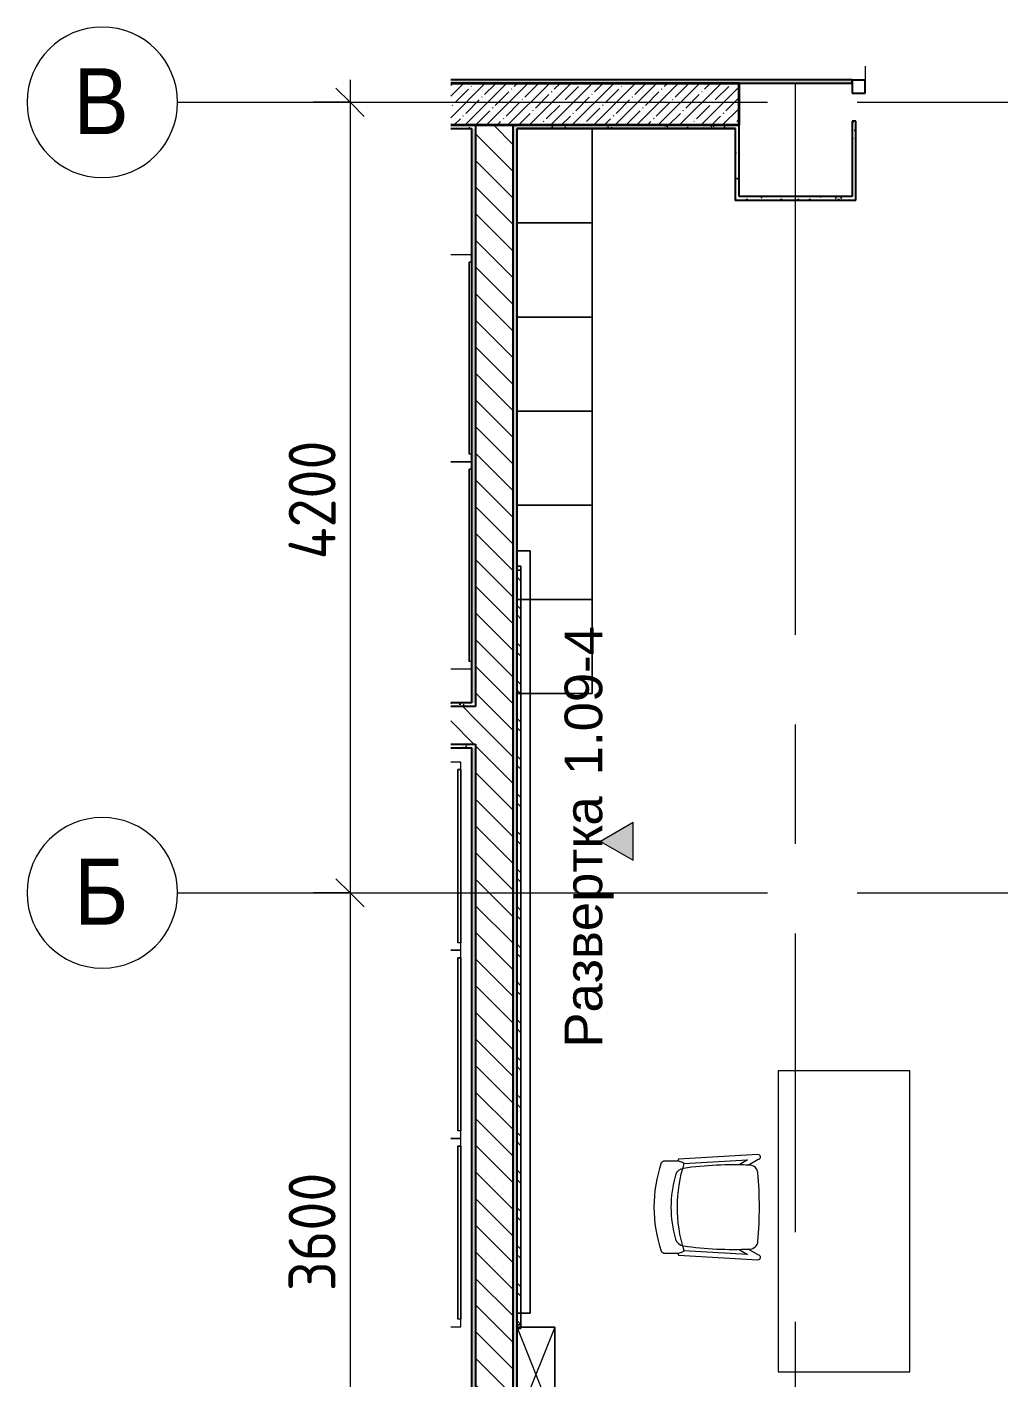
# Model space of a CAD drawing. Header units: millimetres. Extents: x 855 to 60035, y -2615 to 8200.
# Drawn here: x 7669 to 12835, y 1022 to 8200 of the extents above; entities that cross this region are included whole.
import ezdxf

# ---------------------------------------------------------------- set-up
doc = ezdxf.new("R2010")
doc.units = ezdxf.units.MM
doc.linetypes.add('Осевая', pattern=[3175, 635, -476.25, 1587.5, -476.25])
for name, color, linetype, lineweight in [('A-ANNO-DIMS', 7, 'Continuous', 9), ('A-ANNO-DIMS-100', 7, 'Continuous', 9), ('A-DOOR', 7, 'Continuous', 9), ('A-GLAZ-CWMG', 7, 'Continuous', 9), ('A-GLAZ-CWMG-1', 7, 'Continuous', 25), ('A-WALL', 7, 'Continuous', 9), ('G-ANNO-SYMB', 7, 'Continuous', 9), ('I-FURN', 7, 'Continuous', 9), ('I-WALL', 7, 'Continuous', 9), ('Оси', 7, 'Continuous', 9), ('Оси-1', 7, 'Continuous', 20), ('Оси-2', 7, 'Осевая', 9)]:
    doc.layers.add(name, color=color, linetype=linetype, lineweight=lineweight)
for name, color, linetype, lineweight, true_color in [('A-WALL-2', 7, 'Continuous', 25, 0x3c3c3c), ('A-WALL-3', 7, 'Continuous', 35, 0x3c3c3c), ('A-WALL-FNSH-1', 7, 'Continuous', 13, 0x3c3c3c), ('I-FURN-1', 7, 'Continuous', 9, 0xf0f0f0), ('I-FURN-2', 7, 'Continuous', 9, 0xaaaaaa)]:
    doc.layers.add(name, color=color, linetype=linetype, lineweight=lineweight, true_color=true_color)
doc.styles.add('Arial', font='arial.ttf', dxfattribs={"width": 0.9, "height": 350})
doc.styles.add('Arial_1', font='arial.ttf', dxfattribs={"height": 200})
doc.styles.add('ISOCPEUR_1', font='isocpeur.ttf', dxfattribs={"width": 0.9, "height": 250})
doc.dimstyles.new('ISO-2_5_0_9К_БОЛЬШОЙ', dxfattribs={"dimscale": 304.8, "dimtxt": 248.995294, "dimasz": 0.492126, "dimexe": 0.393701, "dimexo": 0.984252, "dimgap": 0, "dimtad": 1, "dimdec": 0, "dimrnd": 10, "dimzin": 0, "dimdsep": 46, "dimtxsty": 'ISOCPEUR_1', "dimblk1": 'OBLIQUE', "dimblk2": 'OBLIQUE', "dimsah": 1, "dimcen": 0.09, "dimdle": 0.393701, "dimazin": 0, "dimtfac": 1, "dimtdec": 4, "dimtix": 1, "dimtmove": 0, "dimatfit": 3, "dimfxl": 1, "dimtvp": 1, "dimtolj": 1, "dimtzin": 0, "dimarcsym": 2})
pattern_1 = [(135, (-10456.44, 0), (-70.7107, -70.7107), [])]
pattern_2 = [(0, (-10456.438, 0), (121.92, 30.48), [10.058, -81.382, 10.058, -81.382, -487.68]), (0, (-10456.438, 0), (121.92, 30.48), [-182.88, 10.058, -172.822, 10.058, -81.382, -213.36]), (0, (-10456.438, 0), (121.92, 30.48), [-457.2, 10.058, -50.902, 10.058, -142.342]), (120, (-10410.718, 15.24), (-87.356454, 90.345817), [10.058, -81.382, 10.058, -81.382, -487.68]), (120, (-10410.718, 15.24), (-87.356454, 90.345817), [-182.88, 10.058, -172.822, 10.058, -81.382, -213.36]), (120, (-10410.718, 15.24), (-87.356454, 90.345817), [-457.2, 10.058, -50.902, 10.058, -142.342]), (240, (-10395.478, 76.2), (-34.563546, -120.825817), [10.058, -81.382, 10.058, -81.382, -487.68]), (240, (-10395.478, 76.2), (-34.563546, -120.825817), [-182.88, 10.058, -172.822, 10.058, -81.382, -213.36]), (240, (-10395.478, 76.2), (-34.563546, -120.825817), [-457.2, 10.058, -50.902, 10.058, -142.342])]

# ---------------------------------------------------------------- blocks, each defined once
blk = doc.blocks.new('Дверь_Витражная_остекление_ - ДВН_ДАО_Главный вход_1200 в свету-31742133-План разверток пом_ 1_09_ Этаж 1')
at = {"layer": 'A-DOOR'}
for p, q in [((-647.5, 109.2), (-647.5, 35)), ((647.5, 109.2), (647.5, 35))]:
    blk.add_line(p, q, dxfattribs=at)
for centre, radius, start, end in [((-647.5, 30), 895, 360, 5.08533), ((647.5, 30), 400, 168.5805, 180)]:
    blk.add_arc(centre, radius, start, end, dxfattribs=at)
blk = doc.blocks.new('стеллаж для обуви 1000х450х2000 - 1850 x 1850 x 390mm-25418683-План разверток пом_ 1_09_ Этаж 1')
at = {"layer": 'I-FURN-1'}
for p, q in [((1172.1, 184.9), (172.1, 184.9)), ((172.1, 184.9), (172.1, 131.3)), ((1172.1, 184.9), (172.1, 184.9)), ((172.1, 184.9), (172.1, 131.3)), ((212.1, 184.9), (1132.1, 184.9)), ((1132.1, 184.9), (212.1, 184.9)), ((212.1, 169.9), (212.1, 184.9)), ((212.1, 184.9), (212.1, 169.9)), ((212.1, 169.9), (1132.1, 169.9)), ((1132.1, 169.9), (212.1, 169.9)), ((1132.1, 184.9), (1132.1, 169.9)), ((1132.1, 184.9), (1132.1, 169.9)), ((1172.1, 131.3), (1172.1, 184.9)), ((1172.1, 131.3), (1172.1, 184.9))]:
    blk.add_line(p, q, dxfattribs=at)
blk = doc.blocks.new('Chair_1 noor 78578 - 1_4-25422005-План разверток пом_ 1_09_ Этаж 1')
at = {"layer": 'I-FURN'}
for p, q in [((-130.5, 405.7), (-130.5, 344.8)), ((359.1, 344.8), (359.1, 405.7)), ((-141.2, 329.7), (-165.1, -92)), ((-136.5, -37.1), (-117.3, 302)), ((345.9, 302), (365.1, -37.1)), ((393.7, -92), (369.8, 329.7)), ((-110.2, 8.6), (-136.5, -37.1)), ((365.1, -37.1), (338.8, 8.6)), ((-139.7, -93.5), (-108.8, -39.9)), ((337.4, -39.9), (368.3, -93.5))]:
    blk.add_line(p, q, dxfattribs=at)
for centre, radius, start, end in [((114.3, -271.9), 732.8, 71.31737, 108.68328), ((114.3, -239.2), 609.6, 73.82647, 106.17353), ((114.3, -279.3), 660.4, 111.69998, 112.75632), ((-37.4, 344.8), 93.1, 180, 204.98637), ((-37.4, 344.8), 93.1, 186.47848, 204.98637), ((-116, 308.2), 6.35, 204.98637, 258.40915), ((-116, 308.2), 6.35, 204.98637, 287.82764), ((114.3, -408), 746, 71.94453, 107.82764), ((1798.9, 37.7), 1909.3, 171.9659, 182.62606), ((-41.4, 297.5), 50.8, 106.17353, 171.9659), ((270, 297.5), 50.8, 8.0341, 73.82647), ((-1570.3, 37.7), 1909.3, 357.37394, 8.0341), ((344.3, 307.4), 6.35, 281.41858, 334.47697), ((344.6, 308.2), 6.35, 281.59085, 335.01363), ((266, 344.8), 93.1, 334.47697, 360), ((266, 344.8), 93.1, 335.01363, 353.52152), ((114.3, -279.3), 660.4, 67.24368, 68.30002), ((1798.9, 37.7), 1909.3, 180.87613, 182.33066), ((-1570.3, 37.7), 1909.3, 357.66934, 359.12387), ((-64, -47.7), 44.5, 182.62606, 265.09121), ((292.6, -47.7), 44.4, 275.93956, 357.37394), ((-152.4, -92.7), 12.7, 176.75, 356.75), ((114.8, 2033.8), 2133.6, 265.09121, 274.90442), ((381, -92.7), 12.7, 183.25, 3.25)]:
    blk.add_arc(centre, radius, start, end, dxfattribs=at)
for points in [[(-120.4, 422.3), (-122, 420.8), (-124.7, 417.8), (-127.8, 413.5), (-129.8, 409.4), (-130.4, 406.9), (-130.5, 405.7)], [(359.1, 405.7), (359, 406.9), (358.4, 409.4), (356.4, 413.5), (353.3, 417.8), (350.6, 420.8), (349, 422.3)]]:
    blk.add_open_spline(points, degree=3, dxfattribs=at)
blk = doc.blocks.new('стеллаж для обуви 1000х450х1 - 1100 x 1700 x 450 mm-25471993-План разверток пом_ 1_09_ Этаж 1')
at = {"layer": 'I-FURN-1'}
for p, q in [((1172.1, 184.9), (72.1, 184.9)), ((72.1, 184.9), (72.1, 72.1)), ((72.1, 184.9), (72.1, 72.1)), ((111.1, 184.9), (1132.1, 184.9)), ((1132.1, 184.9), (111.1, 184.9)), ((111.1, 169.9), (111.1, 184.9)), ((111.1, 184.9), (111.1, 169.9)), ((111.1, 169.9), (1132.1, 169.9)), ((1132.1, 169.9), (111.1, 169.9)), ((1172.1, 184.9), (172.1, 184.9)), ((1132.1, 184.9), (1132.1, 169.9)), ((1132.1, 184.9), (1132.1, 169.9)), ((1172.1, 72.1), (1172.1, 184.9)), ((1172.1, 72.1), (1172.1, 184.9))]:
    blk.add_line(p, q, dxfattribs=at)
blk = doc.blocks.new('Стол базовый прямоугольный - 1_3-25460678-План разверток пом_ 1_09_ Этаж 1')
at = {"layer": 'I-FURN-1'}
for p, q in [((800, 350), (-800, 350)), ((-800, 350), (-800, -350)), ((800, -350), (800, 350)), ((-800, -350), (800, -350))]:
    blk.add_line(p, q, dxfattribs=at)
blk = doc.blocks.new('Шкаф параметрический - 1_5а-25565868-План разверток пом_ 1_09_ Этаж 1')
at = {"layer": 'I-FURN-1'}
for p, q in [((0, 200), (500, 0)), ((500, 200), (0, 200)), ((0, 200), (0, 20)), ((0, 20), (0, 200)), ((0, 200), (500, 200)), ((7.7, 3.1), (500, 200)), ((500, 0), (500, 200)), ((500, 200), (500, 0)), ((0, 20), (0, 0)), ((0, 0), (0, 20)), ((0, 0), (7.7, 3.1)), ((0, 0), (7.7, 0)), ((7.7, 0), (500, 0))]:
    blk.add_line(p, q, dxfattribs=at)
blk = doc.blocks.new('Зеркало обычное - Доска-32858920-План разверток пом_ 1_09_ Этаж 1')
at = {"layer": 'I-FURN'}
h = blk.add_hatch(dxfattribs=at)
h.set_pattern_fill('FP_7', color=256, style=0, pattern_type=2)
h.set_pattern_definition([(45, (50, 50), (-199.9995, 0), [141.421, -141.421]), (45, (100, 50), (-199.9995, 0), [70.711, -212.132]), (45, (50, 100), (-199.9995, 0), [70.711, -212.132])])
h.paths.add_polyline_path([(-2005, 40), (2005, 40), (2005, 60), (-2005, 60)])
at = {"layer": 'I-FURN-1'}
for p, q in [((2025, 60), (-2025, 60)), ((-2025, 60), (-2025, 40)), ((-2025, 40), (-2025, 60)), ((-2025, 40), (2025, 40)), ((-2017.3, 40), (-2025, 40)), ((-2005, 40), (-2017.3, 40)), ((2005, 60), (-2005, 60)), ((-2005, 60), (-2005, 40)), ((-2005, 40), (-2005, 60)), ((2005, 60), (-2005, 60)), ((-2005, 40), (-2005, 60)), ((-2005, 40), (-2005, 60)), ((-2005, 40), (2005, 40)), ((2005, 40), (-2005, 40)), ((2005, 40), (-2005, 40)), ((-2005, 40), (2005, 40)), ((2005, 40), (-2005, 40)), ((2005, 40), (2005, 60)), ((2005, 60), (2005, 40)), ((2005, 60), (2005, 40)), ((2005, 40), (2005, 60)), ((2025, 40), (2005, 40)), ((2025, 40), (2025, 60)), ((2025, 60), (2025, 40))]:
    blk.add_line(p, q, dxfattribs=at)
blk = doc.blocks.new('1_113 тумба - 1_113 тумба-31126920-План разверток пом_ 1_09_ Этаж 1')
at = {"layer": 'I-FURN-1'}
for p, q in [((-399, 1500), (0, 1500)), ((0, 1500), (-399, 1500)), ((-399, 1500), (0, 1500)), ((0, 1500), (0, 0)), ((0, 1000), (0, 1500)), ((0, 1500), (0, 1000)), ((0, 1000), (-399, 1000)), ((-399, 1000), (0, 1000)), ((-399, 1000), (0, 1000)), ((0, 1000), (-399, 1000)), ((0, 500), (0, 1000)), ((0, 1000), (0, 500)), ((-399, 500), (0, 500)), ((0, 500), (-399, 500)), ((0, 500), (-399, 500)), ((-399, 500), (0, 500)), ((0, 0), (0, 500)), ((0, 500), (0, 0)), ((0, 0), (-399, 0)), ((-399, 0), (0, 0)), ((0, 0), (-399, 0))]:
    blk.add_line(p, q, dxfattribs=at)
blk = doc.blocks.new('1_113 тумба - 1_113 тумба-V16-План разверток пом_ 1_09_ Этаж 1')
at = {"layer": 'I-FURN-1'}
for p, q in [((-399, 1500), (0, 1500)), ((0, 1500), (-399, 1500)), ((-399, 1500), (0, 1500)), ((0, 1500), (0, 0)), ((0, 1000), (0, 1500)), ((0, 1500), (0, 1000)), ((0, 1000), (-399, 1000)), ((-399, 1000), (0, 1000)), ((-399, 1000), (0, 1000)), ((0, 1000), (-399, 1000)), ((0, 500), (0, 1000)), ((0, 1000), (0, 500)), ((-399, 500), (-379, 500)), ((-379, 500), (-399, 500)), ((-379, 500), (-398.8, 500)), ((-398.8, 500), (-379, 500)), ((-379, 500), (0, 500)), ((-328.8, 500), (-379, 500)), ((0, 500), (-379, 500)), ((-379, 500), (-328.8, 500)), ((0, 500), (-328.8, 500)), ((-328.8, 500), (0, 500)), ((0, 0), (0, 500)), ((0, 500), (0, 0)), ((-399, 0), (-379, 0)), ((-379, 0), (-398.8, 0)), ((-379, 0), (-398.8, 0)), ((-328.8, 0), (-379, 0)), ((-379, 0), (0, 0)), ((-328.8, 0), (-379, 0)), ((0, 0), (-328.8, 0)), ((0, 0), (-328.8, 0))]:
    blk.add_line(p, q, dxfattribs=at)
blk = doc.blocks.new('Прямоугольный импост - 50 x 70 мм-31701779-План разверток пом_ 1_09_ Этаж 1')
at = {"layer": 'A-GLAZ-CWMG-1'}
for p, q in [((0, 35), (-70, 35)), ((-70, 35), (-70, -35)), ((0, -35), (0, 35)), ((-70, -35), (0, -35))]:
    blk.add_line(p, q, dxfattribs=at)
blk = doc.blocks.new('Ось сетки - D8-29747960-План разверток пом_ 1_09_ Этаж 1')
at = {"layer": 'Оси-1'}
for start, end in [(360, 180), (180, 360)]:
    blk.add_arc((0, 0), 4, start, end, dxfattribs=at)
blk = doc.blocks.new('DIMBLOCK3-План разверток пом_ 1_09_ Этаж 1')
at = {"layer": 'A-ANNO-DIMS-100'}
for p, q in [((9386, 7920), (9386, 3600)), ((9192.1, 7800), (9506, 7800)), ((9386, 7800), (9192.1, 7800)), ((9192.1, 3600), (9506, 3600)), ((9386, 3600), (9192.1, 3600))]:
    blk.add_line(p, q, dxfattribs=at)
at = {"layer": 'A-ANNO-DIMS-100', "lineweight": 20}
for p, q in [((9386, 7800), (9311, 7875)), ((9386, 7800), (9461, 7725)), ((9386, 3600), (9311, 3675)), ((9386, 3600), (9461, 3525))]:
    blk.add_line(p, q, dxfattribs=at)
at = {"layer": 'A-ANNO-DIMS-100', "color": 0, "insert": (9059.4, 5372), "char_height": 250, "width": 787.208, "attachment_point": 1, "rotation": 90, "line_spacing_factor": 1.149209, "style": 'ISOCPEUR_1'}
blk.add_mtext('4200', dxfattribs=at)
blk = doc.blocks.new('_Oblique')
at = {"color": 0, "linetype": 'ByBlock', "lineweight": -2}
blk.add_line((-0.5, -0.5), (0.5, 0.5), dxfattribs=at)
blk = doc.blocks.new('DIMBLOCK4-План разверток пом_ 1_09_ Этаж 1')
at = {"layer": 'A-ANNO-DIMS-100', "lineweight": 20}
for p, q in [((9386, 3600), (9311, 3675)), ((9386, 3600), (9461, 3525)), ((9386, 0), (9311, 75)), ((9386, 0), (9461, -75))]:
    blk.add_line(p, q, dxfattribs=at)
at = {"layer": 'A-ANNO-DIMS-100'}
for p, q in [((9192.1, 3600), (9506, 3600)), ((9386, 3600), (9192.1, 3600)), ((9386, 3600), (9386, -120)), ((9192.1, 0), (9506, 0)), ((9386, 0), (9192.1, 0))]:
    blk.add_line(p, q, dxfattribs=at)
at = {"layer": 'A-ANNO-DIMS-100', "color": 0, "insert": (9059.4, 1484), "char_height": 250, "width": 758.478, "attachment_point": 1, "rotation": 90, "line_spacing_factor": 1.149209, "style": 'ISOCPEUR_1'}
blk.add_mtext('3600', dxfattribs=at)
blk = doc.blocks.new('Фасад - Марка фасада_Указатель-25386507-План разверток пом_ 1_09_ Этаж 1')
at = {"layer": 'G-ANNO-SYMB'}
blk.add_hatch(color=256, dxfattribs=at).paths.add_polyline_path([(-1, 0), (0, 1.732), (1, 0), (0, 0)])
for p, q in [((0, 1.732), (-1, 0)), ((1, 0), (0, 1.732)), ((-1, 0), (0, 0)), ((0, 0), (1, 0))]:
    blk.add_line(p, q, dxfattribs=at)

msp = doc.modelspace()

# ---------------------------------------------------------------- hatches: boundary and pattern name
at = {"layer": 'I-WALL'}
h = msp.add_hatch(dxfattribs=at)
h.set_pattern_fill('FP_6', color=256, style=0, pattern_type=2)
h.set_pattern_definition(pattern_2)
h.paths.add_polyline_path([(18753.3, 7900), (19171.3, 7900), (19171.3, 7920), (14553.6, 7920), (14553.6, 7900), (18015, 7900)])
h.paths.add_polyline_path([(9920.8, 7900), (12053.6, 7900), (12053.6, 7920), (9920.8, 7920), (9920.8, 7909.5)])
h = msp.add_hatch(dxfattribs=at)
h.set_pattern_fill('FP_5', color=256, style=0, pattern_type=2)
h.set_pattern_definition([(45, (-10456.44, 0), (-57.02463, 57.02463), []), (45, (-10399.41, 0), (-57.02463, 57.02463), [100.806, -20.161, 3.353, -16.808])])
h.paths.add_polyline_path([(9920.8, 7680), (11453.6, 7680), (11453.6, 7900), (9920.8, 7900), (9920.8, 7694.4)])
h = msp.add_hatch(dxfattribs=at)
h.set_pattern_fill('FP_6', color=256, style=0, pattern_type=2)
h.set_pattern_definition(pattern_2)
h.paths.add_polyline_path([(9920.8, 7660), (10053.6, 7660), (10053.6, 7680), (9920.8, 7680), (9920.8, 7661.1)])
h = msp.add_hatch(dxfattribs=at)
h.set_pattern_fill('FP_2', color=256, style=0, pattern_type=2)
h.set_pattern_definition(pattern_1)
h.paths.add_polyline_path([(10253.6, 100), (10253.6, 7680), (10053.6, 7680), (10053.6, 100), (10209.9, 100)])
h = msp.add_hatch(dxfattribs=at)
h.set_pattern_fill('FP_6', color=256, style=0, pattern_type=2)
h.set_pattern_definition(pattern_2)
h.paths.add_polyline_path([(10273.6, 140), (10273.6, 7680), (10253.6, 7680), (10253.6, 140)])
h = msp.add_hatch(dxfattribs=at)
h.set_pattern_fill('FP_6', color=256, style=0, pattern_type=2)
h.set_pattern_definition(pattern_2)
h.paths.add_polyline_path([(10273.6, 7660), (11433.6, 7660), (11433.6, 7680), (10273.6, 7680)])
h = msp.add_hatch(dxfattribs=at)
h.set_pattern_fill('FP_6', color=256, style=0, pattern_type=2)
h.set_pattern_definition(pattern_2)
h.paths.add_polyline_path([(11453.6, 7300), (11453.6, 7680), (11433.6, 7680), (11433.6, 7300)])
h = msp.add_hatch(dxfattribs=at)
h.set_pattern_fill('FP_6', color=256, style=0, pattern_type=2)
h.set_pattern_definition(pattern_2)
h.paths.add_polyline_path([(12073.6, 7280), (12073.6, 7700), (12053.6, 7700), (12053.6, 7280)])
h = msp.add_hatch(dxfattribs=at)
h.set_pattern_fill('FP_6', color=256, style=0, pattern_type=2)
h.set_pattern_definition(pattern_2)
h.paths.add_polyline_path([(10053.6, 4610), (10053.6, 7660), (10033.6, 7660), (10033.6, 4610)])
h = msp.add_hatch(dxfattribs=at)
h.set_pattern_fill('FP_6', color=256, style=0, pattern_type=2)
h.set_pattern_definition(pattern_2)
h.paths.add_polyline_path([(11433.6, 7280), (12053.6, 7280), (12053.6, 7300), (11433.6, 7300)])
h = msp.add_hatch(dxfattribs=at)
h.set_pattern_fill('FP_6', color=256, style=0, pattern_type=2)
h.set_pattern_definition(pattern_2)
h.paths.add_polyline_path([(10053.6, 4590), (10053.6, 4610), (9920.8, 4609.3), (9920.8, 4590)])
h = msp.add_hatch(dxfattribs=at)
h.set_pattern_fill('FP_2', color=256, style=0, pattern_type=2)
h.set_pattern_definition(pattern_1)
h.paths.add_polyline_path([(9920.8, 4390), (10053.6, 4390), (10053.6, 4590), (9920.8, 4590)])
h = msp.add_hatch(dxfattribs=at)
h.set_pattern_fill('FP_6', color=256, style=0, pattern_type=2)
h.set_pattern_definition(pattern_2)
h.paths.add_polyline_path([(9920.8, 4370), (10053.6, 4370), (10053.6, 4390), (9920.8, 4390), (9920.8, 4370.4)])
h = msp.add_hatch(dxfattribs=at)
h.set_pattern_fill('FP_6', color=256, style=0, pattern_type=2)
h.set_pattern_definition(pattern_2)
h.paths.add_polyline_path([(10053.6, 100), (10053.6, 4370), (10033.6, 4370), (10033.6, 100)])

# ---------------------------------------------------------------- linework, layer by layer
at = {"layer": 'A-WALL'}
msp.add_line((10274.6, 7659), (10273.6, 7659), dxfattribs=at)
at = {"layer": 'A-WALL-2'}
for p, q in [((12053.6, 7920), (9920.8, 7920)), ((12053.6, 7900), (11453.6, 7900)), ((12053.6, 7900), (12053.6, 7920)), ((10053.6, 7680), (10053.6, 4590)), ((10253.6, -100), (10253.6, 7680)), ((11453.6, 7300), (11453.6, 7680)), ((12053.6, 7700), (12053.6, 7300)), ((12073.6, 7700), (12053.6, 7700)), ((12073.6, 7280), (12073.6, 7700)), ((9920.8, 7660), (10033.6, 7660)), ((10033.6, 4610), (10033.6, 7660)), ((11433.6, 7660), (10273.6, 7660)), ((10273.6, 7660), (10273.6, 7659)), ((10273.6, 140), (10273.6, 7659)), ((11433.6, 7280), (11433.6, 7660)), ((11433.6, 7280), (12073.6, 7280)), ((12053.6, 7300), (11453.6, 7300)), ((10033.6, 4610), (9920.8, 4610)), ((10053.6, 4590), (9920.8, 4590)), ((9920.8, 4390), (10053.6, 4390)), ((10053.6, 4390), (10053.6, 100)), ((9920.8, 4370), (10033.6, 4370)), ((10033.6, 140), (10033.6, 4370))]:
    msp.add_line(p, q, dxfattribs=at)
at = {"layer": 'A-WALL-3'}
for p, q in [((11453.6, 7900), (9920.8, 7900)), ((11453.6, 7680), (11453.6, 7900)), ((9920.8, 7680), (11453.6, 7680))]:
    msp.add_line(p, q, dxfattribs=at)
at = {"layer": 'A-WALL-FNSH-1'}
for p, q in [((12053.6, 7921), (9920.8, 7921)), ((12053.6, 7920), (12053.6, 7921)), ((12074.6, 7700), (12073.6, 7700)), ((12074.6, 7279), (12074.6, 7700)), ((9920.8, 7659), (10032.6, 7659)), ((10032.6, 7659), (10032.6, 4611)), ((10274.6, 7659), (11432.6, 7659)), ((10274.6, 140), (10274.6, 7659)), ((11432.6, 7279), (11432.6, 7660)), ((11432.6, 7279), (12074.6, 7279)), ((10032.6, 4611), (9920.8, 4611)), ((9920.8, 4369), (10032.6, 4369)), ((10032.6, 4369), (10032.6, 141))]:
    msp.add_line(p, q, dxfattribs=at)
at = {"layer": 'I-FURN-1'}
for p, q in [((10343.7, 5417), (10273.7, 5417)), ((10273.7, 5417), (10273.7, 5335)), ((10273.7, 5335), (10273.7, 5417)), ((10273.7, 5417), (10343.7, 5417)), ((10343.7, 4659), (10343.7, 5417)), ((10343.7, 5417), (10343.7, 4659)), ((10273.7, 5335), (10273.7, 5315)), ((10273.7, 5315), (10273.7, 5335)), ((10273.7, 5315), (10273.7, 4659)), ((10273.7, 4659), (10273.7, 5315)), ((10273.7, 4659), (10273.7, 1367)), ((10273.7, 1367), (10273.7, 4659)), ((10343.7, 1367), (10343.7, 4659)), ((10343.7, 4659), (10343.7, 1367)), ((10273.7, 1367), (10293.6, 1367)), ((10293.6, 1367), (10273.7, 1367)), ((10293.6, 1367), (10343.7, 1367)), ((10343.7, 1367), (10293.6, 1367))]:
    msp.add_line(p, q, dxfattribs=at)
at = {"layer": 'Оси'}
for p, q in [((11753.6, 5400), (11753.6, 7900)), ((8469.4, 7800), (10969.4, 7800)), ((8469.4, 3600), (10969.4, 3600))]:
    msp.add_line(p, q, dxfattribs=at)
at = {"layer": 'Оси-2'}
for p, q in [((10969.4, 7800), (16674.3, 7800)), ((11753.6, 685.1), (11753.6, 5400)), ((10969.4, 3600), (16674.3, 3600))]:
    msp.add_line(p, q, dxfattribs=at)

# ---------------------------------------------------------------- block references
at = {"layer": 'A-DOOR'}
msp.add_blockref('Дверь_Витражная_остекление_ - ДВН_ДАО_Главный вход_1200 в свету-31742133-План разверток пом_ 1_09_ Этаж 1', (12771.1, 7883), dxfattribs=at)
at = {"layer": 'A-GLAZ-CWMG', "rotation": 180}
msp.add_blockref('Прямоугольный импост - 50 x 70 мм-31701779-План разверток пом_ 1_09_ Этаж 1', (12053.6, 7883), dxfattribs=at)
at = {"layer": 'G-ANNO-SYMB', "xscale": 99.99999999999993, "yscale": 99.99999999999993, "zscale": 99.99999999999993, "rotation": 89.99999999999947}
msp.add_blockref('Фасад - Марка фасада_Указатель-25386507-План разверток пом_ 1_09_ Этаж 1', (10890.1, 3872.9), dxfattribs=at)
at = {"layer": 'I-FURN-1'}
for name, p in [('1_113 тумба - 1_113 тумба-31126920-План разверток пом_ 1_09_ Этаж 1', (10672.6, 6159)), ('1_113 тумба - 1_113 тумба-V16-План разверток пом_ 1_09_ Этаж 1', (10672.6, 4659))]:
    msp.add_blockref(name, p, dxfattribs=at)
for name, p, rotation in [('стеллаж для обуви 1000х450х1 - 1100 x 1700 x 450 mm-25471993-План разверток пом_ 1_09_ Этаж 1', (9848.7, 7061.9), 270.0000000000002), ('стеллаж для обуви 1000х450х1 - 1100 x 1700 x 450 mm-25471993-План разверток пом_ 1_09_ Этаж 1', (9848.7, 5961.9), 270.0000000000002), ('Зеркало обычное - Доска-32858920-План разверток пом_ 1_09_ Этаж 1', (10333.6, 3310), 89.9999999999998), ('стеллаж для обуви 1000х450х2000 - 1850 x 1850 x 390mm-25418683-План разверток пом_ 1_09_ Этаж 1', (9789.5, 4467), 270.0000000000002), ('стеллаж для обуви 1000х450х2000 - 1850 x 1850 x 390mm-25418683-План разверток пом_ 1_09_ Этаж 1', (9789.5, 3467), 270.0000000000002), ('Стол базовый прямоугольный - 1_3-25460678-План разверток пом_ 1_09_ Этаж 1', (12010.4, 1854.9), 270.0000000000001), ('стеллаж для обуви 1000х450х2000 - 1850 x 1850 x 390mm-25418683-План разверток пом_ 1_09_ Этаж 1', (9789.5, 2467), 270.0000000000002), ('Шкаф параметрический - 1_5а-25565868-План разверток пом_ 1_09_ Этаж 1', (10273.6, 1292.7), 269.9999999999998)]:
    msp.add_blockref(name, p, dxfattribs=dict(at, rotation=rotation))
at = {"layer": 'I-FURN-2', "rotation": 90}
msp.add_blockref('Chair_1 noor 78578 - 1_4-25422005-План разверток пом_ 1_09_ Этаж 1', (11461.8, 1815.9), dxfattribs=at)
at = {"layer": 'Оси-1', "xscale": 99.99999999999993, "yscale": 99.99999999999993, "zscale": 99.99999999999993, "rotation": 269.9999999999994}
for p in [(8069.4, 7800), (8069.4, 3600)]:
    msp.add_blockref('Ось сетки - D8-29747960-План разверток пом_ 1_09_ Этаж 1', p, dxfattribs=at)

# ---------------------------------------------------------------- texts
at = {"layer": 'G-ANNO-SYMB', "char_height": 200, "attachment_point": 1, "rotation": 90, "style": 'Arial_1'}
for s, insert, width in [(' 1.09-4', (10526.2, 4147.3), 1074.261), ('Развертка', (10526.2, 2778.1), 1659.493)]:
    msp.add_mtext(s, dxfattribs=dict(at, insert=insert, width=width))
at = {"layer": 'Оси', "char_height": 350, "attachment_point": 1, "style": 'Arial'}
for s, insert, width in [('\\fArial|b0|i0|c204|p34|;\\W.9;В', (7916.6, 7981), 360.759), ('\\fArial|b0|i0|c204|p34|;\\W.9;Б', (7919.7, 3781), 353.544)]:
    msp.add_mtext(s, dxfattribs=dict(at, insert=insert, width=width))

# ---------------------------------------------------------------- dimensions: what is measured, and where the dimension line sits
at = {"layer": 'A-ANNO-DIMS'}
for base, p1, p2, override, picture, middle in [((9386, 3600), (9492.1, 7800), (9492.1, 3600), {"dimpost": '<>', "dimfxl": 4200}, 'DIMBLOCK3-План разверток пом_ 1_09_ Этаж 1', (9261, 5700)), ((9386, 0), (9492.1, 3600), (9492.1, 0), {"dimpost": '<>', "dimfxl": 3600}, 'DIMBLOCK4-План разверток пом_ 1_09_ Этаж 1', (9261, 1800))]:
    dim = msp.add_linear_dim(base=base, p1=p1, p2=p2, angle=90, dimstyle='ISO-2_5_0_9К_БОЛЬШОЙ', override=override, dxfattribs=at)
    dim.commit()
    dim.dimension.update_dxf_attribs({"geometry": picture, "text_midpoint": middle})

doc.saveas('drawing.dxf')
